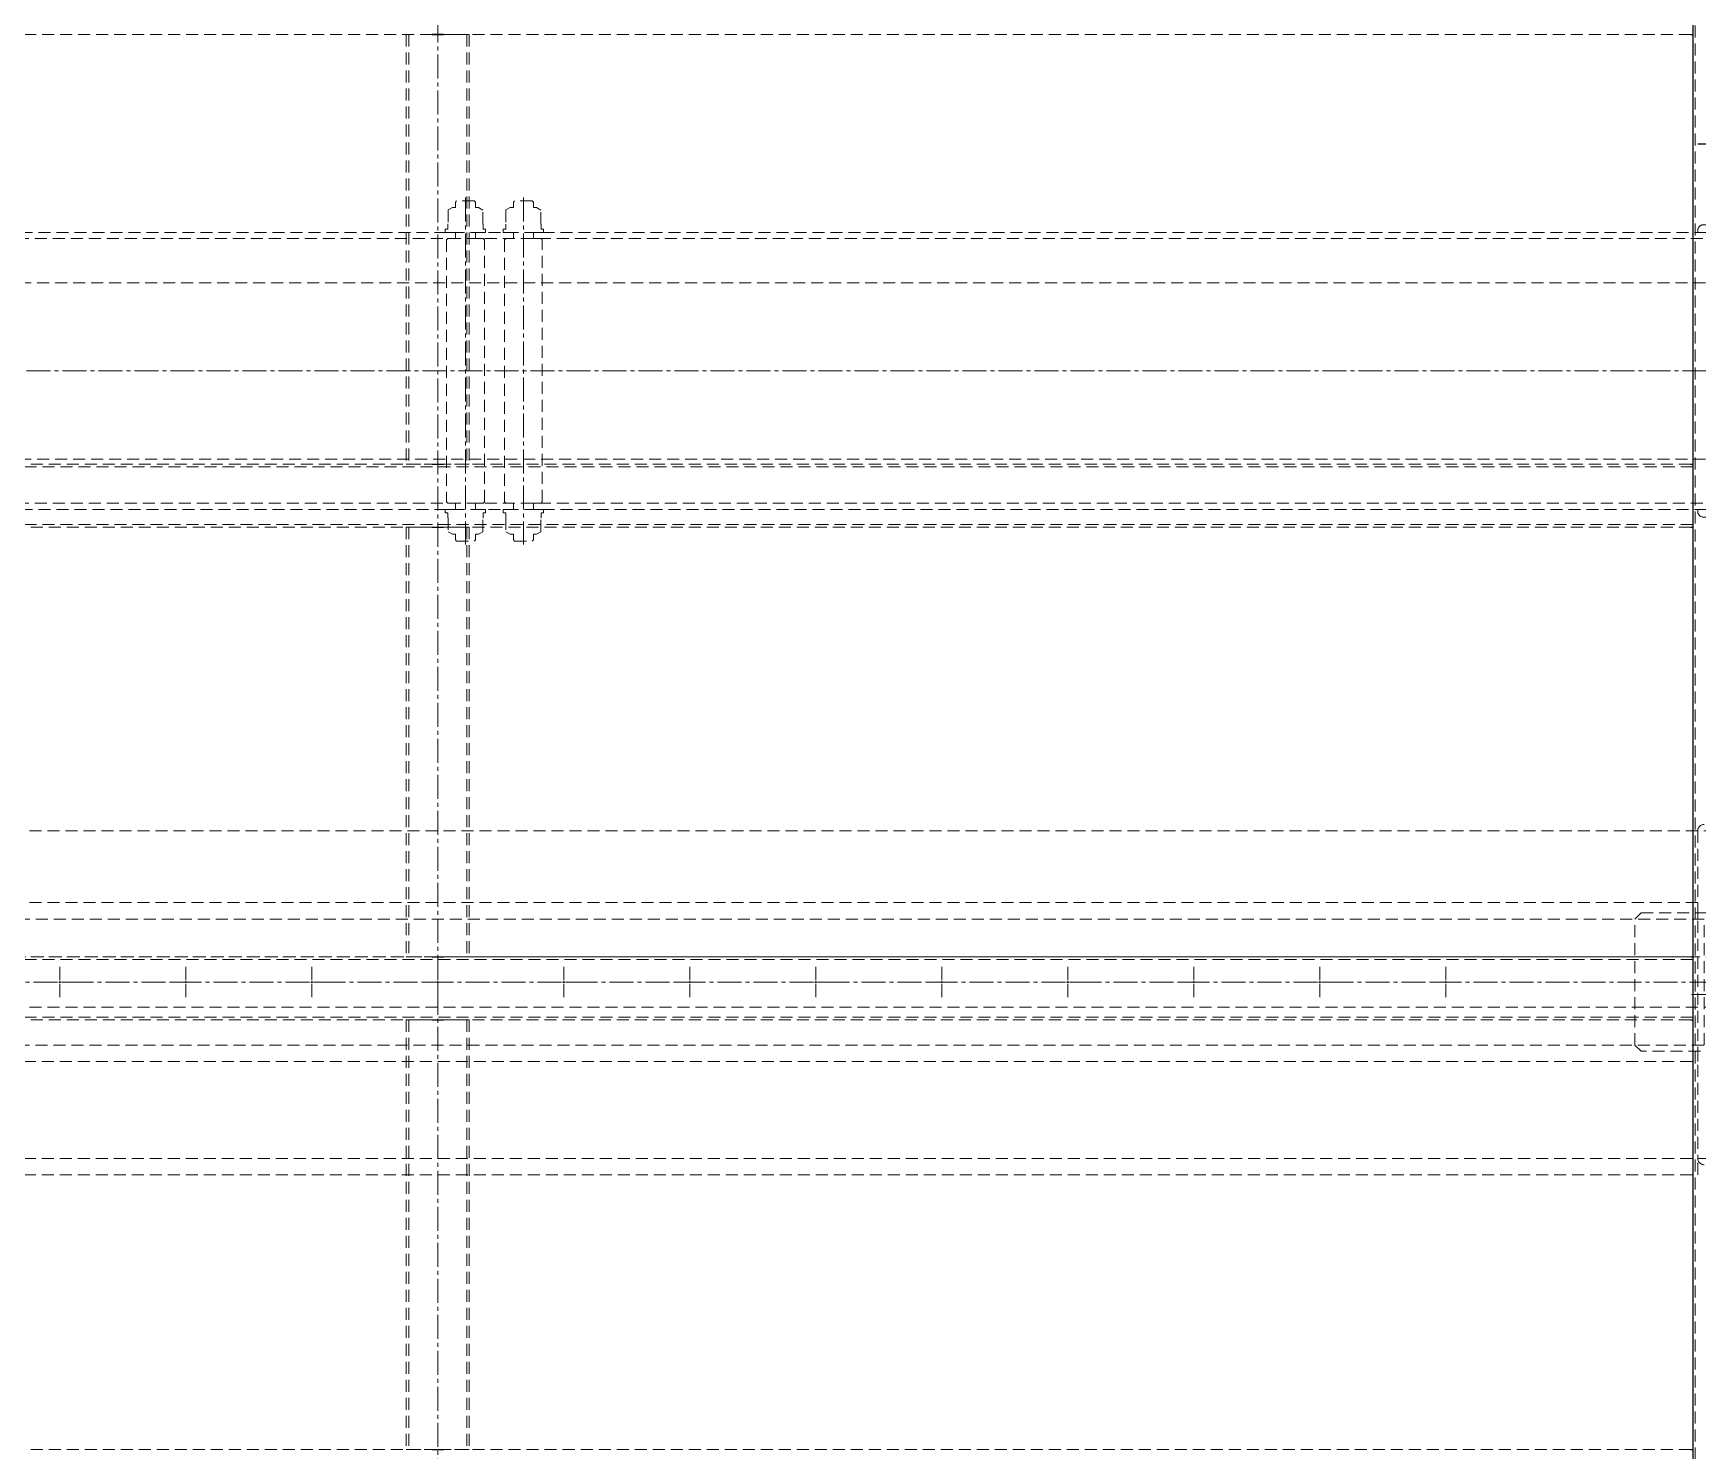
# Model space of a CAD drawing. Header units: millimetres. Extents: x 0 to 51411, y 0 to 16902.
# Drawn here: x 4108 to 5429, y 14234 to 15359 of the extents above; entities that cross this region are included whole.
import ezdxf

# ---------------------------------------------------------------- set-up
doc = ezdxf.new("R2010")
doc.units = ezdxf.units.MM
doc.linetypes.add('CENTER2', pattern=[28.575, 19.05, -3.175, 3.175, -3.175])
doc.linetypes.add('HIDDEN2', pattern=[4.7625, 3.175, -1.5875])
for name, color, linetype, lineweight in [('01_外形線', 7, 'Continuous', 25), ('03_かくれ線', 6, 'HIDDEN2', 13), ('04_中心線', 1, 'CENTER2', 9)]:
    doc.layers.add(name, color=color, linetype=linetype, lineweight=lineweight)

# ---------------------------------------------------------------- blocks, each defined once
blk = doc.blocks.new('*U1578')
at = {"layer": '04_中心線', "color": 0, "linetype": 'CENTER2', "transparency": 16777216}
for p, q in [((-12, 0), (-1.7, 0)), ((0, 1.7), (0, 12)), ((1.7, 0), (12, 0)), ((0, -12), (0, -1.7))]:
    blk.add_line(p, q, dxfattribs=at)
at = {"layer": '04_中心線', "color": 0, "linetype": 'Continuous', "transparency": 16777216}
for p, q in [((-0.85, 0), (0.85, 0)), ((0, -0.85), (0, 0.85))]:
    blk.add_line(p, q, dxfattribs=at)
blk = doc.blocks.new('*U1579')
at = {"layer": '04_中心線', "color": 0, "linetype": 'CENTER2', "transparency": 16777216}
for p, q in [((-12, 0), (-1.7, 0)), ((0, 1.7), (0, 12)), ((1.7, 0), (12, 0)), ((0, -12), (0, -1.7))]:
    blk.add_line(p, q, dxfattribs=at)
at = {"layer": '04_中心線', "color": 0, "linetype": 'Continuous', "transparency": 16777216}
for p, q in [((-0.85, 0), (0.85, 0)), ((0, -0.85), (0, 0.85))]:
    blk.add_line(p, q, dxfattribs=at)
blk = doc.blocks.new('*U1582')
at = {"layer": '04_中心線', "color": 0, "linetype": 'CENTER2', "transparency": 16777216}
for p, q in [((-12, 0), (-1.7, 0)), ((0, 1.7), (0, 12)), ((1.7, 0), (12, 0)), ((0, -12), (0, -1.7))]:
    blk.add_line(p, q, dxfattribs=at)
at = {"layer": '04_中心線', "color": 0, "linetype": 'Continuous', "transparency": 16777216}
for p, q in [((-0.85, 0), (0.85, 0)), ((0, -0.85), (0, 0.85))]:
    blk.add_line(p, q, dxfattribs=at)
blk = doc.blocks.new('*U1583')
at = {"layer": '04_中心線', "color": 0, "linetype": 'CENTER2', "transparency": 16777216}
for p, q in [((-12, 0), (-1.7, 0)), ((0, 1.7), (0, 12)), ((1.7, 0), (12, 0)), ((0, -12), (0, -1.7))]:
    blk.add_line(p, q, dxfattribs=at)
at = {"layer": '04_中心線', "color": 0, "linetype": 'Continuous', "transparency": 16777216}
for p, q in [((-0.85, 0), (0.85, 0)), ((0, -0.85), (0, 0.85))]:
    blk.add_line(p, q, dxfattribs=at)
blk = doc.blocks.new('*U1530')
at = {"layer": '04_中心線', "color": 0, "linetype": 'CENTER2', "transparency": 16777216}
for p, q in [((-12, 0), (-1.7, 0)), ((0, 1.7), (0, 12)), ((1.7, 0), (12, 0)), ((0, -12), (0, -1.7))]:
    blk.add_line(p, q, dxfattribs=at)
at = {"layer": '04_中心線', "color": 0, "linetype": 'Continuous', "transparency": 16777216}
for p, q in [((-0.85, 0), (0.85, 0)), ((0, -0.85), (0, 0.85))]:
    blk.add_line(p, q, dxfattribs=at)
blk = doc.blocks.new('*U1531')
at = {"layer": '04_中心線', "color": 0, "linetype": 'CENTER2', "transparency": 16777216}
for p, q in [((-12, 0), (-1.7, 0)), ((0, 1.7), (0, 12)), ((1.7, 0), (12, 0)), ((0, -12), (0, -1.7))]:
    blk.add_line(p, q, dxfattribs=at)
at = {"layer": '04_中心線', "color": 0, "linetype": 'Continuous', "transparency": 16777216}
for p, q in [((-0.85, 0), (0.85, 0)), ((0, -0.85), (0, 0.85))]:
    blk.add_line(p, q, dxfattribs=at)
blk = doc.blocks.new('*U1532')
at = {"layer": '04_中心線', "color": 0, "linetype": 'CENTER2', "transparency": 16777216}
for p, q in [((-12, 0), (-1.7, 0)), ((0, 1.7), (0, 12)), ((1.7, 0), (12, 0)), ((0, -12), (0, -1.7))]:
    blk.add_line(p, q, dxfattribs=at)
at = {"layer": '04_中心線', "color": 0, "linetype": 'Continuous', "transparency": 16777216}
for p, q in [((-0.85, 0), (0.85, 0)), ((0, -0.85), (0, 0.85))]:
    blk.add_line(p, q, dxfattribs=at)
blk = doc.blocks.new('*U1533')
at = {"layer": '04_中心線', "color": 0, "linetype": 'CENTER2', "transparency": 16777216}
for p, q in [((-12, 0), (-1.7, 0)), ((0, 1.7), (0, 12)), ((1.7, 0), (12, 0)), ((0, -12), (0, -1.7))]:
    blk.add_line(p, q, dxfattribs=at)
at = {"layer": '04_中心線', "color": 0, "linetype": 'Continuous', "transparency": 16777216}
for p, q in [((-0.85, 0), (0.85, 0)), ((0, -0.85), (0, 0.85))]:
    blk.add_line(p, q, dxfattribs=at)
blk = doc.blocks.new('*U1534')
at = {"layer": '04_中心線', "color": 0, "linetype": 'CENTER2', "transparency": 16777216}
for p, q in [((-12, 0), (-1.7, 0)), ((0, 1.7), (0, 12)), ((1.7, 0), (12, 0)), ((0, -12), (0, -1.7))]:
    blk.add_line(p, q, dxfattribs=at)
at = {"layer": '04_中心線', "color": 0, "linetype": 'Continuous', "transparency": 16777216}
for p, q in [((-0.85, 0), (0.85, 0)), ((0, -0.85), (0, 0.85))]:
    blk.add_line(p, q, dxfattribs=at)
blk = doc.blocks.new('*U1569')
at = {"layer": '04_中心線', "color": 0, "linetype": 'CENTER2', "transparency": 16777216}
for p, q in [((-12, 0), (-1.7, 0)), ((0, 1.7), (0, 12)), ((1.7, 0), (12, 0)), ((0, -12), (0, -1.7))]:
    blk.add_line(p, q, dxfattribs=at)
at = {"layer": '04_中心線', "color": 0, "linetype": 'Continuous', "transparency": 16777216}
for p, q in [((-0.85, 0), (0.85, 0)), ((0, -0.85), (0, 0.85))]:
    blk.add_line(p, q, dxfattribs=at)
blk = doc.blocks.new('*U1570')
at = {"layer": '04_中心線', "color": 0, "linetype": 'CENTER2', "transparency": 16777216}
for p, q in [((-12, 0), (-1.7, 0)), ((0, 1.7), (0, 12)), ((1.7, 0), (12, 0)), ((0, -12), (0, -1.7))]:
    blk.add_line(p, q, dxfattribs=at)
at = {"layer": '04_中心線', "color": 0, "linetype": 'Continuous', "transparency": 16777216}
for p, q in [((-0.85, 0), (0.85, 0)), ((0, -0.85), (0, 0.85))]:
    blk.add_line(p, q, dxfattribs=at)
blk = doc.blocks.new('*U1571')
at = {"layer": '04_中心線', "color": 0, "linetype": 'CENTER2', "transparency": 16777216}
for p, q in [((-12, 0), (-1.7, 0)), ((0, 1.7), (0, 12)), ((1.7, 0), (12, 0)), ((0, -12), (0, -1.7))]:
    blk.add_line(p, q, dxfattribs=at)
at = {"layer": '04_中心線', "color": 0, "linetype": 'Continuous', "transparency": 16777216}
for p, q in [((-0.85, 0), (0.85, 0)), ((0, -0.85), (0, 0.85))]:
    blk.add_line(p, q, dxfattribs=at)

msp = doc.modelspace()

# ---------------------------------------------------------------- linework, layer by layer
at = {"layer": '01_外形線'}
for p, q in [((5425.467, 15407.91), (5425.467, 15357.91)), ((5425.467, 15407.91), (5425.467, 13793.91)), ((4424.967, 15357.91), (4433.967, 15357.91)), ((4433.967, 15357.91), (4424.967, 15357.91)), ((5423.967, 15357.91), (5425.467, 15357.91)), ((4424.967, 15016.91), (4433.967, 15016.91)), ((4424.967, 15016.91), (4433.967, 15016.91)), ((5423.967, 15016.91), (5425.467, 15016.91)), ((5425.467, 15016.91), (5425.467, 14966.91)), ((4424.967, 14966.91), (4433.967, 14966.91)), ((4424.967, 14966.91), (4433.967, 14966.91)), ((5423.967, 14966.91), (5425.467, 14966.91)), ((4424.967, 14625.91), (4433.967, 14625.91)), ((4424.967, 14625.91), (4433.967, 14625.91)), ((5423.967, 14625.91), (5425.467, 14625.91)), ((5425.467, 14625.91), (5425.467, 14575.91)), ((4424.967, 14575.91), (4433.967, 14575.91)), ((4424.967, 14575.91), (4433.967, 14575.91)), ((5423.967, 14575.91), (5425.467, 14575.91)), ((4424.967, 14234.91), (4433.967, 14234.91)), ((4424.967, 14234.91), (4433.967, 14234.91)), ((5423.967, 14234.91), (5425.467, 14234.91)), ((5425.467, 14234.91), (5425.467, 14184.91))]:
    msp.add_line(p, q, dxfattribs=at)
msp.add_lwpolyline([(5529.467, 15800.91), (5529.467, 15530.91), (5869.467, 15530.91), (5869.467, 15270.91), (5429.467, 15270.91)], dxfattribs=at)
at = {"layer": '03_かくれ線', "ltscale": 3}
for p, q in [((5427.467, 15407.91), (5427.467, 13793.91)), ((4424.967, 15357.91), (3434.967, 15357.91)), ((4404.467, 15357.91), (4404.467, 15016.91)), ((4424.967, 15357.91), (4404.467, 15357.91)), ((4406.467, 15357.91), (4406.467, 15016.91)), ((5423.967, 15357.91), (4433.967, 15357.91)), ((4433.967, 15357.91), (4454.467, 15357.91)), ((4452.467, 15357.91), (4452.467, 15016.91)), ((4454.467, 15357.91), (4454.467, 15016.91)), ((5425.467, 15014.91), (3433.467, 15014.91)), ((3434.967, 15016.91), (4424.967, 15016.91)), ((4404.467, 15016.91), (4424.967, 15016.91)), ((4454.467, 15016.91), (4433.967, 15016.91)), ((5423.967, 15016.91), (4433.967, 15016.91)), ((5425.467, 14968.91), (3433.467, 14968.91)), ((3434.967, 14966.91), (4424.967, 14966.91)), ((4404.467, 14966.91), (4404.467, 14625.91)), ((4424.967, 14966.91), (4404.467, 14966.91)), ((4406.467, 14966.91), (4406.467, 14625.91)), ((4433.967, 14966.91), (4454.467, 14966.91)), ((5423.967, 14966.91), (4433.967, 14966.91)), ((4452.467, 14966.91), (4452.467, 14625.91)), ((4454.467, 14966.91), (4454.467, 14625.91)), ((5429.467, 14725.91), (5429.467, 14465.91)), ((5425.467, 14623.91), (3433.467, 14623.91)), ((3434.967, 14625.91), (4424.967, 14625.91)), ((4404.467, 14625.91), (4424.967, 14625.91)), ((4454.467, 14625.91), (4433.967, 14625.91)), ((5423.967, 14625.91), (4433.967, 14625.91)), ((5425.467, 14577.91), (3433.467, 14577.91)), ((3434.967, 14575.91), (4424.967, 14575.91)), ((4404.467, 14575.91), (4404.467, 14234.91)), ((4424.967, 14575.91), (4404.467, 14575.91)), ((4406.467, 14575.91), (4406.467, 14234.91)), ((4433.967, 14575.91), (4454.467, 14575.91)), ((5423.967, 14575.91), (4433.967, 14575.91)), ((4452.467, 14575.91), (4452.467, 14234.91)), ((4454.467, 14575.91), (4454.467, 14234.91)), ((3434.967, 14234.91), (4424.967, 14234.91)), ((4404.467, 14234.91), (4424.967, 14234.91)), ((5423.967, 14234.91), (4433.967, 14234.91)), ((4454.467, 14234.91), (4433.967, 14234.91))]:
    msp.add_line(p, q, dxfattribs=at)
at = {"layer": '03_かくれ線', "ltscale": 3, "transparency": 33554559}
for p, q in [((3209.467, 15195.91), (5779.467, 15195.91)), ((3209.467, 14985.91), (5779.467, 14985.91))]:
    msp.add_line(p, q, dxfattribs=at)
at = {"layer": '03_かくれ線', "ltscale": 3}
for points in [[(5429.467, 15200.91), (5479.467, 15200.91), (5479.467, 15250.91), (5477.967, 15250.91, 0.41421356), (5473.467, 15246.41), (5473.467, 15213.41, -0.41421356), (5466.967, 15206.91), (5433.967, 15206.91, 0.41421356), (5429.467, 15202.41), (5429.467, 15200.91)], [(5429.467, 14980.91), (5479.467, 14980.91), (5479.467, 14930.91), (5477.967, 14930.91, -0.41421356), (5473.467, 14935.41), (5473.467, 14968.41, 0.41421356), (5466.967, 14974.91), (5433.967, 14974.91, -0.41421356), (5429.467, 14979.41), (5429.467, 14980.91)]]:
    msp.add_lwpolyline(points, format="xyb", dxfattribs=at)
at = {"layer": '03_かくれ線', "ltscale": 3, "transparency": 33554559}
for points in [[(4459.465, 14980.91), (4459.467, 14985.91), (4465.467, 14985.91), (4466.467, 14986.91), (4466.467, 15194.91), (4465.467, 15195.91), (4459.467, 15195.91), (4459.467, 15200.91), (4467.467, 15200.91), (4467.467, 15203.51), (4465.467, 15203.51), (4465.467, 15207.51), (4465.317, 15207.51), (4465.317, 15218.654), (4461.854, 15220.51), (4459.467, 15220.51), (4459.467, 15224.91), (4458.467, 15225.91), (4444.467, 15225.91), (4443.467, 15224.91), (4443.467, 15220.51), (4441.08, 15220.51), (4437.618, 15218.655), (4437.617, 15207.51), (4437.467, 15207.51), (4437.467, 15203.51), (4435.467, 15203.51), (4435.467, 15200.91), (4443.467, 15200.91), (4443.467, 15195.91), (4437.467, 15195.91), (4436.467, 15194.91), (4436.467, 14986.91), (4437.467, 14985.91), (4443.467, 14985.91), (4443.467, 14980.91), (4435.467, 14980.91), (4435.467, 14978.31), (4437.467, 14978.31), (4437.467, 14974.31), (4437.617, 14974.31), (4437.618, 14963.165), (4441.08, 14961.31), (4443.467, 14961.31), (4443.467, 14956.91), (4444.467, 14955.91), (4458.467, 14955.91), (4459.467, 14956.91), (4459.467, 14961.31), (4461.854, 14961.31), (4465.317, 14963.166), (4465.317, 14974.31), (4465.467, 14974.31), (4465.467, 14978.31), (4467.467, 14978.31), (4467.467, 14980.91), (4459.467, 14980.91)], [(4505.465, 14980.91), (4505.467, 14985.91), (4511.467, 14985.91), (4512.467, 14986.91), (4512.467, 15194.91), (4511.467, 15195.91), (4505.467, 15195.91), (4505.467, 15200.91), (4513.467, 15200.91), (4513.467, 15203.51), (4511.467, 15203.51), (4511.467, 15207.51), (4511.317, 15207.51), (4511.317, 15218.654), (4507.854, 15220.51), (4505.467, 15220.51), (4505.467, 15224.91), (4504.467, 15225.91), (4490.467, 15225.91), (4489.467, 15224.91), (4489.467, 15220.51), (4487.08, 15220.51), (4483.618, 15218.655), (4483.617, 15207.51), (4483.467, 15207.51), (4483.467, 15203.51), (4481.467, 15203.51), (4481.467, 15200.91), (4489.467, 15200.91), (4489.467, 15195.91), (4483.467, 15195.91), (4482.467, 15194.91), (4482.467, 14986.91), (4483.467, 14985.91), (4489.467, 14985.91), (4489.467, 14980.91), (4481.467, 14980.91), (4481.467, 14978.31), (4483.467, 14978.31), (4483.467, 14974.31), (4483.617, 14974.31), (4483.618, 14963.165), (4487.08, 14961.31), (4489.467, 14961.31), (4489.467, 14956.91), (4490.467, 14955.91), (4504.467, 14955.91), (4505.467, 14956.91), (4505.467, 14961.31), (4507.854, 14961.31), (4511.317, 14963.166), (4511.317, 14974.31), (4511.467, 14974.31), (4511.467, 14978.31), (4513.467, 14978.31), (4513.467, 14980.91), (4505.467, 14980.91)], [(3209.467, 15162.91), (3211.467, 15160.91), (5777.467, 15160.91), (5779.467, 15162.91), (5779.467, 15200.91), (3209.467, 15200.91), (3209.467, 15162.91)], [(3209.467, 15018.91), (3211.467, 15020.91), (5777.467, 15020.91), (5779.467, 15018.91), (5779.467, 14980.91), (3209.467, 14980.91), (3209.467, 15018.91)]]:
    msp.add_lwpolyline(points, dxfattribs=at)
at = {"layer": '03_かくれ線', "ltscale": 3}
for points in [[(3229.467, 14725.91), (3229.467, 14465.91), (5629.467, 14465.91), (5629.467, 14725.91)], [(3424.467, 14655.91), (3424.467, 14555.91), (5434.467, 14555.91), (5434.467, 14655.91)]]:
    msp.add_lwpolyline(points, close=True, dxfattribs=at)
for points in [[(5429.467, 14655.91), (5429.467, 14668.91), (3429.467, 14668.91), (3429.467, 14655.91)], [(5479.467, 14655.91), (5479.467, 14555.91), (5474.467, 14550.91), (5384.467, 14550.91), (5379.467, 14555.91), (5379.467, 14655.91), (5384.467, 14660.91), (5474.467, 14660.91), (5479.467, 14655.91)], [(3321.467, 14625.91), (5529.467, 14625.91), (5529.467, 14585.91), (3321.467, 14585.91)], [(3429.467, 14555.91), (3429.467, 14542.91), (5429.467, 14542.91), (5429.467, 14555.91)], [(3429.467, 14465.897), (3429.467, 14452.91), (5429.467, 14452.91), (5429.467, 14465.91)]]:
    msp.add_lwpolyline(points, dxfattribs=at)
for centre, start, end in [((5434.467, 14725.91), 90, 180), ((5434.467, 14465.91), 180, 270)]:
    msp.add_arc(centre, 5, start, end, dxfattribs=at)
at = {"layer": '04_中心線'}
for p, q in [((4429.467, 15942.044), (4429.467, 13163.752)), ((5584.977, 14605.91), (3262.896, 14605.91)), ((5424.467, 14595.91), (5639.467, 14595.91))]:
    msp.add_line(p, q, dxfattribs=at)
at = {"layer": '04_中心線', "transparency": 33554559}
for p, q in [((4451.467, 15228.565), (4451.467, 14953.255)), ((4497.467, 15228.565), (4497.467, 14953.255)), ((5779.467, 15090.91), (3209.467, 15090.91))]:
    msp.add_line(p, q, dxfattribs=at)

# ---------------------------------------------------------------- block references
at = {"layer": '04_中心線', "linetype": 'CENTER2', "rotation": 270}
for name, p in [('*U1571', (4129.467, 14605.91)), ('*U1570', (4229.467, 14605.91)), ('*U1569', (4329.467, 14605.91)), ('*U1534', (4429.467, 14605.91)), ('*U1533', (4529.467, 14605.91)), ('*U1532', (4629.467, 14605.91)), ('*U1531', (4729.467, 14605.91)), ('*U1530', (4829.467, 14605.91)), ('*U1583', (4929.467, 14605.91)), ('*U1582', (5029.467, 14605.91)), ('*U1579', (5129.467, 14605.91)), ('*U1578', (5229.467, 14605.91))]:
    msp.add_blockref(name, p, dxfattribs=at)

doc.saveas('drawing.dxf')
